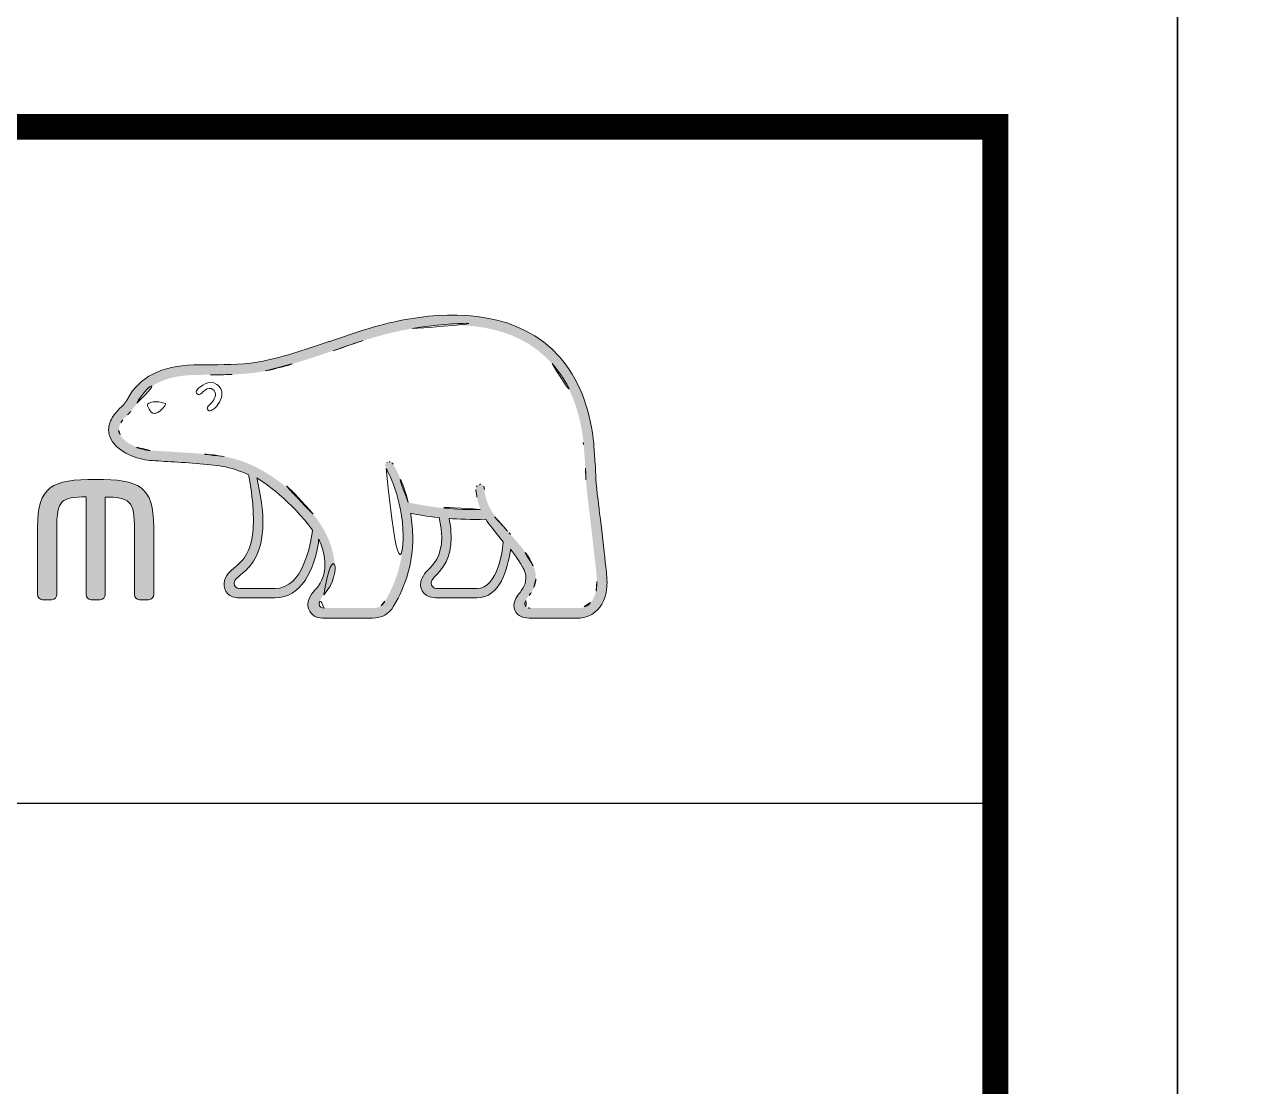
# Model space of a CAD drawing. Extents: x 16296675204 to 16296683393, y -37409618576 to -37409617244.
# Drawn here: x 16296675864.3 to 16296675935.9, y -37409617910.7 to -37409617849.3 of the extents above; entities that cross this region are included whole.
import ezdxf

# ---------------------------------------------------------------- set-up
doc = ezdxf.new("R2010")
doc.units = 0
doc.header["$LTSCALE"] = 10
doc.header["$MEASUREMENT"] = 0
doc.layers.get('0').update_dxf_attribs({"linetype": 'CONTINUOUS'})
doc.layers.add('레이어 1', color=7, linetype='CONTINUOUS', lineweight=0)

msp = doc.modelspace()

# ---------------------------------------------------------------- hatches: boundary and pattern name
at = {"layer": '레이어 1'}
h = msp.add_hatch(color=5, dxfattribs=at)
h.dxf.hatch_style = 1
edge = h.paths.add_edge_path(flags=16)
edge.add_spline(control_points=[(16296675897.11409, -37409617882.735893), (16296675896.830561, -37409617883.049751), (16296675896.474251, -37409617883.052567), (16296675896.45883, -37409617883.052567), (16296675896.45883, -37409617883.052567), (16296675893.60463, -37409617883.052567), (16296675893.60463, -37409617883.052567), (16296675893.49976, -37409617883.052567), (16296675893.41963, -37409617883.026268), (16296675893.367741, -37409617882.975037), (16296675893.324421, -37409617882.932617), (16296675893.303379, -37409617882.868088), (16296675893.303379, -37409617882.788132), (16296675893.303379, -37409617882.627167), (16296675893.420879, -37409617882.479187), (16296675893.54571, -37409617882.322083), (16296675893.66143, -37409617882.173401), (16296675893.77137, -37409617882.032417), (16296675893.83292, -37409617881.859177), (16296675893.989149, -37409617881.438721), (16296675893.973181, -37409617880.990189), (16296675893.786631, -37409617880.594971), (16296675893.44961, -37409617879.879921), (16296675892.94956, -37409617879.31813), (16296675892.464911, -37409617878.775269), (16296675892.464911, -37409617878.775269), (16296675892.300791, -37409617878.595016), (16296675892.300791, -37409617878.593269), (16296675891.67078, -37409617877.89122), (16296675891.01973, -37409617877.164932), (16296675890.968361, -37409617876.180229), (16296675890.956619, -37409617875.985237), (16296675890.866489, -37409617875.867416), (16296675890.741119, -37409617875.872681), (16296675890.741119, -37409617875.872681), (16296675890.556471, -37409617875.961388), (16296675890.55246, -37409617875.961388), (16296675890.50248, -37409617876.016457), (16296675890.4746, -37409617876.098503), (16296675890.4746, -37409617876.192863), (16296675890.4746, -37409617876.192863), (16296675890.476179, -37409617876.226151), (16296675890.476179, -37409617876.226517), (16296675890.501431, -37409617876.582458), (16296675890.5863, -37409617876.931732), (16296675890.73551, -37409617877.294327), (16296675890.73551, -37409617877.294327), (16296675890.75008, -37409617877.330818), (16296675890.75008, -37409617877.330818), (16296675890.75008, -37409617877.330818), (16296675890.711479, -37409617877.332207), (16296675890.711479, -37409617877.332207), (16296675888.87916, -37409617877.404808), (16296675887.0828, -37409617877.059036), (16296675886.554501, -37409617876.931732), (16296675886.228701, -37409617875.62088), (16296675885.700239, -37409617874.751892), (16296675885.677441, -37409617874.715073), (16296675885.63641, -37409617874.647041), (16296675885.570829, -37409617874.594772), (16296675885.5077, -37409617874.576538), (16296675885.5077, -37409617874.576538), (16296675885.35339, -37409617874.599693), (16296675885.334471, -37409617874.602142), (16296675885.321501, -37409617874.621429), (16296675885.294491, -37409617874.657898), (16296675885.234871, -37409617874.737869), (16296675885.234871, -37409617874.737869), (16296675885.22752, -37409617874.802032), (16296675885.22752, -37409617874.802032), (16296675885.22752, -37409617874.802032), (16296675885.276251, -37409617874.974564), (16296675885.276251, -37409617874.974564), (16296675885.316231, -37409617875.043663), (16296675886.257111, -37409617876.691872), (16296675886.257111, -37409617878.874878), (16296675886.257111, -37409617880.221497), (16296675885.903271, -37409617881.491997), (16296675885.20542, -37409617882.650681), (16296675885.03867, -37409617882.928757), (16296675884.81896, -37409617883.052567), (16296675884.49214, -37409617883.052567), (16296675884.49214, -37409617883.052567), (16296675881.678591, -37409617883.052567), (16296675881.678591, -37409617883.052567), (16296675881.58532, -37409617883.052567), (16296675881.39069, -37409617882.986977), (16296675881.39069, -37409617882.783569), (16296675881.39069, -37409617882.671356), (16296675881.494659, -37409617882.487244), (16296675881.667919, -37409617882.293327), (16296675882.840401, -37409617880.98774), (16296675882.16396, -37409617878.948502), (16296675881.03949, -37409617877.605042), (16296675879.9534, -37409617876.309273), (16296675878.18088, -37409617874.678589), (16296675875.904949, -37409617874.273537), (16296675875.098379, -37409617874.132591), (16296675873.772989, -37409617874.054047), (16296675872.702511, -37409617873.99054), (16296675872.702511, -37409617873.99054), (16296675871.62048, -37409617873.926376), (16296675871.62048, -37409617873.926376), (16296675871.06518, -37409617873.883942), (16296675870.14744, -37409617873.542389), (16296675869.86812, -37409617873.013527), (16296675869.75012, -37409617872.794357), (16296675869.763439, -37409617872.572037), (16296675869.911421, -37409617872.316399), (16296675870.004539, -37409617872.162109), (16296675870.13236, -37409617872.029541), (16296675870.29315, -37409617871.868217), (16296675870.47094, -37409617871.688316), (16296675870.65383, -37409617871.502113), (16296675870.796221, -37409617871.25663), (16296675870.796221, -37409617871.25663), (16296675870.837061, -37409617871.17984), (16296675870.837061, -37409617871.17984), (16296675871.38044, -37409617870.140411), (16296675872.499809, -37409617869.591583), (16296675874.16539, -37409617869.547409), (16296675874.16539, -37409617869.547409), (16296675875.10471, -37409617869.536888), (16296675875.10471, -37409617869.536888), (16296675876.136049, -37409617869.531631), (16296675877.306299, -37409617869.525673), (16296675878.267851, -37409617869.318764), (16296675879.61833, -37409617869.028397), (16296675880.97319, -37409617868.565491), (16296675882.16885, -37409617868.157997), (16296675882.16885, -37409617868.157997), (16296675882.207081, -37409617868.145393), (16296675882.207081, -37409617868.145393), (16296675883.685909, -37409617867.639687), (16296675885.21524, -37409617867.116814), (16296675886.77857, -37409617866.862228), (16296675889.280531, -37409617866.448067), (16296675892.716339, -37409617866.461746), (16296675894.877951, -37409617868.888474), (16296675895.87706, -37409617870.012039), (16296675896.4925, -37409617871.557167), (16296675896.704309, -37409617873.482071), (16296675896.704309, -37409617873.482071), (16296675896.69626, -37409617873.475754), (16296675896.688869, -37409617873.469101), (16296675896.706051, -37409617873.507294), (16296675896.7222, -37409617873.723343), (16296675896.81127, -37409617874.947922), (16296675896.83687, -37409617875.536713), (16296675896.86388, -37409617876.145493), (16296675897.01782, -37409617877.275047), (16296675897.01782, -37409617877.275047), (16296675897.454069, -37409617881.052597), (16296675897.454069, -37409617881.052597), (16296675897.454069, -37409617881.052597), (16296675897.480021, -37409617881.511658), (16296675897.480021, -37409617881.511658), (16296675897.480021, -37409617882.053818), (16296675897.357281, -37409617882.465874), (16296675897.11409, -37409617882.735893)], knot_values=[0, 0, 0, 0, 1, 1, 1, 2, 2, 2, 3, 3, 3, 4, 4, 4, 5, 5, 5, 6, 6, 6, 7, 7, 7, 8, 8, 8, 9, 9, 9, 10, 10, 10, 11, 11, 11, 12, 12, 12, 13, 13, 13, 14, 14, 14, 15, 15, 15, 16, 16, 16, 17, 17, 17, 18, 18, 18, 19, 19, 19, 20, 20, 20, 21, 21, 21, 22, 22, 22, 23, 23, 23, 24, 24, 24, 25, 25, 25, 26, 26, 26, 27, 27, 27, 28, 28, 28, 29, 29, 29, 30, 30, 30, 31, 31, 31, 32, 32, 32, 33, 33, 33, 34, 34, 34, 35, 35, 35, 36, 36, 36, 37, 37, 37, 38, 38, 38, 39, 39, 39, 40, 40, 40, 41, 41, 41, 42, 42, 42, 43, 43, 43, 44, 44, 44, 45, 45, 45, 46, 46, 46, 47, 47, 47, 48, 48, 48, 49, 49, 49, 50, 50, 50, 51, 51, 51, 52, 52, 52, 53, 53, 53, 53], degree=3, periodic=0)
edge = h.paths.add_edge_path(flags=16)
edge.add_spline(control_points=[(16296675890.51598, -37409617881.919487), (16296675890.51598, -37409617881.919487), (16296675888.18762, -37409617881.919487), (16296675888.18762, -37409617881.919487), (16296675888.01544, -37409617881.919487), (16296675887.879379, -37409617881.782028), (16296675887.879379, -37409617881.606667), (16296675887.879379, -37409617881.484299), (16296675887.98563, -37409617881.328598), (16296675888.086109, -37409617881.221626), (16296675888.55971, -37409617880.768204), (16296675889.04417, -37409617880.143997), (16296675889.04417, -37409617878.95903), (16296675889.04417, -37409617878.95903), (16296675889.014179, -37409617878.420731), (16296675889.014179, -37409617878.41864), (16296675889.014179, -37409617878.41864), (16296675888.92861, -37409617877.89505), (16296675888.92861, -37409617877.89505), (16296675888.92861, -37409617877.89505), (16296675888.922649, -37409617877.862083), (16296675888.922649, -37409617877.862083), (16296675888.922649, -37409617877.862083), (16296675888.95701, -37409617877.864548), (16296675888.95701, -37409617877.864548), (16296675889.391171, -37409617877.895752), (16296675890.23597, -37409617877.942757), (16296675891.04253, -37409617877.904533), (16296675891.24733, -37409617878.230309), (16296675891.57733, -37409617878.649368), (16296675892.05917, -37409617879.207657), (16296675892.03706, -37409617879.485413), (16296675891.80702, -37409617881.919487), (16296675890.51598, -37409617881.919487)], knot_values=[0, 0, 0, 0, 1, 1, 1, 2, 2, 2, 3, 3, 3, 4, 4, 4, 5, 5, 5, 6, 6, 6, 7, 7, 7, 8, 8, 8, 9, 9, 9, 10, 10, 10, 11, 11, 11, 11], degree=3, periodic=0)
edge = h.paths.add_edge_path(flags=16)
edge.add_spline(control_points=[(16296675878.8328, -37409617881.919487), (16296675878.8328, -37409617881.919487), (16296675876.78903, -37409617881.919487), (16296675876.78903, -37409617881.919487), (16296675876.63578, -37409617881.919487), (16296675876.470949, -37409617881.793243), (16296675876.470949, -37409617881.606667), (16296675876.470949, -37409617881.493431), (16296675876.565981, -37409617881.353142), (16296675876.739229, -37409617881.213913), (16296675877.256479, -37409617880.801857), (16296675878.04026, -37409617880.178337), (16296675878.12513, -37409617878.456833), (16296675878.12513, -37409617878.456833), (16296675878.13686, -37409617877.987267), (16296675878.13686, -37409617877.987267), (16296675878.13686, -37409617877.255058), (16296675877.96907, -37409617876.371002), (16296675877.809879, -37409617875.58091), (16296675877.809879, -37409617875.58091), (16296675877.783911, -37409617875.500259), (16296675877.783911, -37409617875.500259), (16296675877.783911, -37409617875.500259), (16296675877.850889, -37409617875.552513), (16296675877.850889, -37409617875.552513), (16296675878.155621, -37409617875.740112), (16296675879.82489, -37409617876.871407), (16296675881.00951, -37409617878.542793), (16296675880.911301, -37409617879.333908), (16296675880.46524, -37409617881.919487), (16296675878.8328, -37409617881.919487)], knot_values=[0, 0, 0, 0, 1, 1, 1, 2, 2, 2, 3, 3, 3, 4, 4, 4, 5, 5, 5, 6, 6, 6, 7, 7, 7, 8, 8, 8, 9, 9, 9, 10, 10, 10, 10], degree=3, periodic=0)
edge = h.paths.add_edge_path()
edge.add_spline(control_points=[(16296675898.030951, -37409617880.995453), (16296675898.03023, -37409617880.990189), (16296675897.5968, -37409617877.196503), (16296675897.5968, -37409617877.196503), (16296675897.43635, -37409617876.062737), (16296675897.4132, -37409617875.45816), (16296675897.392349, -37409617874.922333), (16296675897.392349, -37409617874.922333), (16296675897.285049, -37409617873.424553), (16296675897.285049, -37409617873.423492), (16296675897.056761, -37409617871.373413), (16296675896.39327, -37409617869.717484), (16296675895.312099, -37409617868.506577), (16296675892.976549, -37409617865.882401), (16296675889.330681, -37409617865.854691), (16296675886.68232, -37409617866.291313), (16296675885.05813, -37409617866.559937), (16296675883.505659, -37409617867.089828), (16296675882.004721, -37409617867.603218), (16296675882.004721, -37409617867.603218), (16296675881.956341, -37409617867.620392), (16296675881.956341, -37409617867.620392), (16296675880.78297, -37409617868.020523), (16296675879.451401, -37409617868.476067), (16296675878.14477, -37409617868.754494), (16296675877.247021, -37409617868.94632), (16296675876.12273, -37409617868.955093), (16296675875.129589, -37409617868.960358), (16296675875.129589, -37409617868.960358), (16296675874.146629, -37409617868.972267), (16296675874.146629, -37409617868.972267), (16296675872.257851, -37409617869.018921), (16296675870.971359, -37409617869.672958), (16296675870.32156, -37409617870.915421), (16296675870.32156, -37409617870.915421), (16296675870.292271, -37409617870.969063), (16296675870.292271, -37409617870.969063), (16296675870.18479, -37409617871.157387), (16296675870.0254, -37409617871.317307), (16296675869.882681, -37409617871.460388), (16296675869.725389, -37409617871.618896), (16296675869.54813, -37409617871.796677), (16296675869.41276, -37409617872.026733), (16296675869.276859, -37409617872.257141), (16296675869.208309, -37409617872.490677), (16296675869.208309, -37409617872.720016), (16296675869.208309, -37409617872.912903), (16296675869.256689, -37409617873.102272), (16296675869.353861, -37409617873.283218), (16296675869.755381, -37409617874.041412), (16296675870.900709, -37409617874.450638), (16296675871.584181, -37409617874.49939), (16296675871.584181, -37409617874.49939), (16296675872.59029, -37409617874.562523), (16296675872.614309, -37409617874.564621), (16296675873.620251, -37409617874.621429), (16296675874.9979, -37409617874.701027), (16296675875.8022, -37409617874.843063), (16296675876.27248, -37409617874.926178), (16296675876.80691, -37409617875.094849), (16296675877.299271, -37409617875.32666), (16296675877.334339, -37409617875.454308), (16296675877.58997, -37409617876.590881), (16296675877.58997, -37409617877.987984), (16296675877.58997, -37409617877.987984), (16296675877.579109, -37409617878.431259), (16296675877.579109, -37409617878.431259), (16296675877.50494, -37409617879.904457), (16296675876.862671, -37409617880.419273), (16296675876.39205, -37409617880.795914), (16296675876.344351, -37409617880.833443), (16296675875.92494, -37409617881.181664), (16296675875.894779, -37409617881.600723), (16296675875.87339, -37409617881.837784), (16296675875.94124, -37409617882.053818), (16296675876.085211, -37409617882.20916), (16296675876.241249, -37409617882.377487), (16296675876.4785, -37409617882.462692), (16296675876.78903, -37409617882.462692), (16296675876.78903, -37409617882.462692), (16296675878.8328, -37409617882.462692), (16296675878.8328, -37409617882.462692), (16296675880.362499, -37409617882.462692), (16296675881.119261, -37409617880.815552), (16296675881.34947, -37409617879.272537), (16296675881.34947, -37409617879.272537), (16296675881.354219, -37409617879.055473), (16296675881.354219, -37409617879.055473), (16296675881.354219, -37409617879.055473), (16296675881.417351, -37409617879.164169), (16296675881.417351, -37409617879.164169), (16296675881.613529, -37409617879.600769), (16296675881.73156, -37409617880.122597), (16296675881.73156, -37409617880.515694), (16296675881.73156, -37409617881.067337), (16296675881.56077, -37409617881.549179), (16296675881.23638, -37409617881.908257), (16296675881.154499, -37409617881.989288), (16296675880.74543, -37409617882.413254), (16296675880.74543, -37409617882.836533), (16296675880.74543, -37409617882.836533), (16296675880.749109, -37409617882.906326), (16296675880.749109, -37409617882.906326), (16296675880.80715, -37409617883.406403), (16296675881.21183, -37409617883.629784), (16296675881.58777, -37409617883.629784), (16296675881.58777, -37409617883.629784), (16296675884.49214, -37409617883.629784), (16296675884.49214, -37409617883.629784), (16296675885.016399, -37409617883.629784), (16296675885.434219, -37409617883.393753), (16296675885.702669, -37409617882.94841), (16296675886.441759, -37409617881.721359), (16296675886.81628, -37409617880.388763), (16296675886.81628, -37409617878.988831), (16296675886.81628, -37409617878.55188), (16296675886.77507, -37409617878.08548), (16296675886.69442, -37409617877.601532), (16296675886.69442, -37409617877.601532), (16296675886.687401, -37409617877.562958), (16296675886.687401, -37409617877.562958), (16296675886.687401, -37409617877.562958), (16296675886.725981, -37409617877.57103), (16296675886.725981, -37409617877.57103), (16296675887.07542, -37409617877.638702), (16296675887.637581, -37409617877.736191), (16296675888.33227, -37409617877.811234), (16296675888.33227, -37409617877.811234), (16296675888.352461, -37409617877.813698), (16296675888.352461, -37409617877.813698), (16296675888.352461, -37409617877.813698), (16296675888.44591, -37409617878.346046), (16296675888.44591, -37409617878.346046), (16296675888.44591, -37409617878.346046), (16296675888.46641, -37409617878.472267), (16296675888.46641, -37409617878.47438), (16296675888.46641, -37409617878.47438), (16296675888.49412, -37409617878.945358), (16296675888.49412, -37409617878.945358), (16296675888.49412, -37409617880.075607), (16296675887.980709, -37409617880.567261), (16296675887.704729, -37409617880.830971), (16296675887.700859, -37409617880.834488), (16296675887.31583, -37409617881.22583), (16296675887.27409, -37409617881.573013), (16296675887.27409, -37409617881.573013), (16296675887.260771, -37409617881.679626), (16296675887.260771, -37409617881.679626), (16296675887.260771, -37409617881.788696), (16296675887.288811, -37409617882.002609), (16296675887.47958, -37409617882.199699), (16296675887.64757, -37409617882.374687), (16296675887.9076, -37409617882.462692), (16296675888.25338, -37409617882.462692), (16296675888.25338, -37409617882.462692), (16296675890.51598, -37409617882.462692), (16296675890.51598, -37409617882.462692), (16296675891.890129, -37409617882.462692), (16296675892.303761, -37409617880.715607), (16296675892.47051, -37409617879.736488), (16296675892.47051, -37409617879.736488), (16296675892.478239, -37409617879.635498), (16296675892.478239, -37409617879.635498), (16296675892.478239, -37409617879.635498), (16296675892.532591, -37409617879.709488), (16296675892.532591, -37409617879.709488), (16296675892.84944, -37409617880.114182), (16296675893.12735, -37409617880.564102), (16296675893.26112, -37409617880.843964), (16296675893.33143, -37409617880.989479), (16296675893.36931, -37409617881.151154), (16296675893.36931, -37409617881.313171), (16296675893.36931, -37409617881.313171), (16296675893.318119, -37409617881.640701), (16296675893.318119, -37409617881.640701), (16296675893.26516, -37409617881.818497), (16296675893.143829, -37409617881.982269), (16296675893.02512, -37409617882.140778), (16296675892.85099, -37409617882.366966), (16296675892.67144, -37409617882.60157), (16296675892.67144, -37409617882.88633), (16296675892.67144, -37409617882.88633), (16296675892.68829, -37409617883.043083), (16296675892.68829, -37409617883.043083), (16296675892.77104, -37409617883.42112), (16296675893.07737, -37409617883.629784), (16296675893.55027, -37409617883.629784), (16296675893.55027, -37409617883.629784), (16296675896.45743, -37409617883.629784), (16296675896.45743, -37409617883.629784), (16296675896.52124, -37409617883.629784), (16296675897.089359, -37409617883.615753), (16296675897.53437, -37409617883.134262), (16296675897.88961, -37409617882.749573), (16296675898.062149, -37409617882.220718), (16296675898.062149, -37409617881.518661), (16296675898.062149, -37409617881.518661), (16296675898.03129, -37409617880.997902), (16296675898.030951, -37409617880.995453)], knot_values=[0, 0, 0, 0, 1, 1, 1, 2, 2, 2, 3, 3, 3, 4, 4, 4, 5, 5, 5, 6, 6, 6, 7, 7, 7, 8, 8, 8, 9, 9, 9, 10, 10, 10, 11, 11, 11, 12, 12, 12, 13, 13, 13, 14, 14, 14, 15, 15, 15, 16, 16, 16, 17, 17, 17, 18, 18, 18, 19, 19, 19, 20, 20, 20, 21, 21, 21, 22, 22, 22, 23, 23, 23, 24, 24, 24, 25, 25, 25, 26, 26, 26, 27, 27, 27, 28, 28, 28, 29, 29, 29, 30, 30, 30, 31, 31, 31, 32, 32, 32, 33, 33, 33, 34, 34, 34, 35, 35, 35, 36, 36, 36, 37, 37, 37, 38, 38, 38, 39, 39, 39, 40, 40, 40, 41, 41, 41, 42, 42, 42, 43, 43, 43, 44, 44, 44, 45, 45, 45, 46, 46, 46, 47, 47, 47, 48, 48, 48, 49, 49, 49, 50, 50, 50, 51, 51, 51, 52, 52, 52, 53, 53, 53, 54, 54, 54, 55, 55, 55, 56, 56, 56, 57, 57, 57, 58, 58, 58, 59, 59, 59, 60, 60, 60, 61, 61, 61, 62, 62, 62, 63, 63, 63, 64, 64, 64, 65, 65, 65, 66, 66, 66, 66], degree=3, periodic=0)
edge = h.paths.add_edge_path(flags=0)
edge.add_spline(control_points=[(16296675871.534731, -37409617871.184387), (16296675871.534731, -37409617871.184387), (16296675871.957661, -37409617870.993271), (16296675872.48159, -37409617871.195259), (16296675872.48159, -37409617871.195259), (16296675872.546459, -37409617871.222961), (16296675872.46195, -37409617871.342552), (16296675872.206829, -37409617871.685516), (16296675871.955379, -37409617871.759521), (16296675871.955379, -37409617871.759521), (16296675871.955379, -37409617871.759521), (16296675871.773211, -37409617871.823677), (16296675871.670811, -37409617871.699539), (16296675871.463909, -37409617871.456879), (16296675871.4576, -37409617871.315552), (16296675871.4576, -37409617871.315552), (16296675871.4576, -37409617871.315552), (16296675871.436199, -37409617871.210693), (16296675871.534731, -37409617871.184387)], knot_values=[0, 0, 0, 0, 1, 1, 1, 2, 2, 2, 3, 3, 3, 4, 4, 4, 5, 5, 5, 6, 6, 6, 6], degree=3, periodic=0)
edge = h.paths.add_edge_path(flags=0)
edge.add_spline(control_points=[(16296675874.325649, -37409617870.406578), (16296675874.262341, -37409617870.475662), (16296675874.257441, -37409617870.590691), (16296675874.325649, -37409617870.651352), (16296675874.39089, -37409617870.710274), (16296675874.503969, -37409617870.694839), (16296675874.567089, -37409617870.625412), (16296675874.60076, -37409617870.590691), (16296675874.947941, -37409617870.178627), (16296675875.247431, -37409617870.389389), (16296675875.356831, -37409617870.467957), (16296675875.402069, -37409617870.579468), (16296675875.38595, -37409617870.723587), (16296675875.36034, -37409617870.954681), (16296675875.159929, -37409617871.21701), (16296675875.019831, -37409617871.306778), (16296675874.94146, -37409617871.354477), (16296675874.88973, -37409617871.456879), (16296675874.926901, -37409617871.539642), (16296675874.96372, -37409617871.62204), (16296675875.068581, -37409617871.646606), (16296675875.152731, -37409617871.607323), (16296675875.403469, -37409617871.487381), (16296675875.719629, -37409617871.086906), (16296675875.76293, -37409617870.713432), (16296675875.791679, -37409617870.453217), (16296675875.6749, -37409617870.240707), (16296675875.466949, -37409617870.09729), (16296675875.019831, -37409617869.779907), (16296675874.513081, -37409617870.204567), (16296675874.325649, -37409617870.406578)], knot_values=[0, 0, 0, 0, 1, 1, 1, 2, 2, 2, 3, 3, 3, 4, 4, 4, 5, 5, 5, 6, 6, 6, 7, 7, 7, 8, 8, 8, 9, 9, 9, 10, 10, 10, 10], degree=3, periodic=0)
edge = h.paths.add_edge_path(flags=0)
edge.add_spline(control_points=[(16296675874.26849, -37409617870.716232), (16296675874.26849, -37409617870.716232), (16296675874.26849, -37409617870.716232), (16296675874.26849, -37409617870.716232), (16296675874.26849, -37409617870.716232), (16296675874.26849, -37409617870.716232), (16296675874.26849, -37409617870.716232)], knot_values=[0, 0, 0, 0, 1, 1, 1, 2, 2, 2, 2], degree=3, periodic=0)
h = msp.add_hatch(color=5, dxfattribs=at)
h.dxf.hatch_style = 2
edge = h.paths.add_edge_path()
edge.add_spline(control_points=[(16296675865.08955, -37409617878.359009), (16296675865.08955, -37409617878.359009), (16296675865.08955, -37409617882.258621), (16296675865.08955, -37409617882.258621), (16296675865.08955, -37409617882.427277), (16296675865.222099, -37409617882.564392), (16296675865.384821, -37409617882.564392), (16296675865.384821, -37409617882.564392), (16296675865.90663, -37409617882.564392), (16296675865.90663, -37409617882.564392), (16296675866.09074, -37409617882.564392), (16296675866.20085, -37409617882.409401), (16296675866.20085, -37409617882.258621), (16296675866.20085, -37409617882.258621), (16296675866.20085, -37409617878.455437), (16296675866.20085, -37409617878.455437), (16296675866.20085, -37409617876.778481), (16296675866.48526, -37409617876.615417), (16296675867.903419, -37409617876.611557), (16296675867.903419, -37409617876.714668), (16296675867.903419, -37409617882.258621), (16296675867.903419, -37409617882.258621), (16296675867.903419, -37409617882.433601), (16296675868.02932, -37409617882.564392), (16296675868.196239, -37409617882.564392), (16296675868.196239, -37409617882.564392), (16296675868.70895, -37409617882.564392), (16296675868.70895, -37409617882.564392), (16296675868.89234, -37409617882.564392), (16296675869.002119, -37409617882.409401), (16296675869.002119, -37409617882.258621), (16296675869.002119, -37409617882.258621), (16296675869.002119, -37409617876.731842), (16296675869.002119, -37409617876.622437), (16296675869.6656, -37409617876.624878), (16296675870.13166, -37409617876.679588), (16296675870.38398, -37409617876.931732), (16296675870.64979, -37409617877.197189), (16296675870.7017, -37409617877.69236), (16296675870.7017, -37409617878.455437), (16296675870.7017, -37409617878.455437), (16296675870.7017, -37409617882.258621), (16296675870.7017, -37409617882.258621), (16296675870.7017, -37409617882.424141), (16296675870.83724, -37409617882.564392), (16296675870.997511, -37409617882.564392), (16296675870.997511, -37409617882.564392), (16296675871.52177, -37409617882.564392), (16296675871.52177, -37409617882.564392), (16296675871.7036, -37409617882.564392), (16296675871.815981, -37409617882.405891), (16296675871.815981, -37409617882.258621), (16296675871.815981, -37409617882.258621), (16296675871.815981, -37409617878.359009), (16296675871.815981, -37409617878.359009), (16296675871.815981, -37409617875.995422), (16296675870.977859, -37409617875.594917), (16296675868.4589, -37409617875.594917), (16296675865.93083, -37409617875.594917), (16296675865.08955, -37409617875.995422), (16296675865.08955, -37409617878.359009)], knot_values=[0, 0, 0, 0, 1, 1, 1, 2, 2, 2, 3, 3, 3, 4, 4, 4, 5, 5, 5, 6, 6, 6, 7, 7, 7, 8, 8, 8, 9, 9, 9, 10, 10, 10, 11, 11, 11, 12, 12, 12, 13, 13, 13, 14, 14, 14, 15, 15, 15, 16, 16, 16, 17, 17, 17, 18, 18, 18, 19, 19, 19, 20, 20, 20, 20], degree=3, periodic=0)

# ---------------------------------------------------------------- linework, layer by layer
at = {"color": 5}
msp.add_line((16296675878.742241, -37409617882.462692), (16296675878.742241, -37409617882.462692), dxfattribs=at)
at = {"color": 5, "ltscale": 40}
msp.add_line((16296675920.552481, -37409617894.36499), (16296675816.50938, -37409617894.36499), dxfattribs=at)
at = {"ltscale": 0.5}
for points in [[(16296675280.084169, -37409618321.102562), (16296675931.084169, -37409618321.102562), (16296675931.084169, -37409617844.102562), (16296675280.084169, -37409617844.102562)], [(16296675931.084169, -37409618321.102562), (16296676582.084169, -37409618321.102562), (16296676582.084169, -37409617844.102562), (16296675931.084169, -37409617844.102562)]]:
    msp.add_lwpolyline(points, close=True, dxfattribs=at)
at = {"color": 5, "linetype": 'ByBlock', "lineweight": 200, "const_width": 1.5}
msp.add_lwpolyline([(16296675290.552361, -37409618300.677841), (16296675920.552361, -37409618300.677841), (16296675920.552361, -37409617855.177841), (16296675290.552361, -37409617855.177841)], close=True, dxfattribs=at)
at = {"layer": '레이어 1', "color": 5}
for points, knots in [([(16296675898.030951, -37409617880.995453), (16296675898.03023, -37409617880.990189), (16296675897.5968, -37409617877.196503), (16296675897.5968, -37409617877.196503), (16296675897.43635, -37409617876.062737), (16296675897.4132, -37409617875.45816), (16296675897.392349, -37409617874.922333), (16296675897.392349, -37409617874.922333), (16296675897.285049, -37409617873.424553), (16296675897.285049, -37409617873.423492), (16296675897.056761, -37409617871.373413), (16296675896.39327, -37409617869.717484), (16296675895.312099, -37409617868.506577), (16296675892.976549, -37409617865.882401), (16296675889.330681, -37409617865.854691), (16296675886.68232, -37409617866.291313), (16296675885.05813, -37409617866.559937), (16296675883.505659, -37409617867.089828), (16296675882.004721, -37409617867.603218), (16296675882.004721, -37409617867.603218), (16296675881.956341, -37409617867.620392), (16296675881.956341, -37409617867.620392), (16296675880.78297, -37409617868.020523), (16296675879.451401, -37409617868.476067), (16296675878.14477, -37409617868.754494), (16296675877.247021, -37409617868.94632), (16296675876.12273, -37409617868.955093), (16296675875.129589, -37409617868.960358), (16296675875.129589, -37409617868.960358), (16296675874.146629, -37409617868.972267), (16296675874.146629, -37409617868.972267), (16296675872.257851, -37409617869.018921), (16296675870.971359, -37409617869.672958), (16296675870.32156, -37409617870.915421), (16296675870.32156, -37409617870.915421), (16296675870.292271, -37409617870.969063), (16296675870.292271, -37409617870.969063), (16296675870.18479, -37409617871.157387), (16296675870.0254, -37409617871.317307), (16296675869.882681, -37409617871.460388), (16296675869.725389, -37409617871.618896), (16296675869.54813, -37409617871.796677), (16296675869.41276, -37409617872.026733), (16296675869.276859, -37409617872.257141), (16296675869.208309, -37409617872.490677), (16296675869.208309, -37409617872.720016), (16296675869.208309, -37409617872.912903), (16296675869.256689, -37409617873.102272), (16296675869.353861, -37409617873.283218), (16296675869.755381, -37409617874.041412), (16296675870.900709, -37409617874.450638), (16296675871.584181, -37409617874.49939), (16296675871.584181, -37409617874.49939), (16296675872.59029, -37409617874.562523), (16296675872.614309, -37409617874.564621), (16296675873.620251, -37409617874.621429), (16296675874.9979, -37409617874.701027), (16296675875.8022, -37409617874.843063), (16296675876.27248, -37409617874.926178), (16296675876.80691, -37409617875.094849), (16296675877.299271, -37409617875.32666), (16296675877.334339, -37409617875.454308), (16296675877.58997, -37409617876.590881), (16296675877.58997, -37409617877.987984), (16296675877.58997, -37409617877.987984), (16296675877.579109, -37409617878.431259), (16296675877.579109, -37409617878.431259), (16296675877.50494, -37409617879.904457), (16296675876.862671, -37409617880.419273), (16296675876.39205, -37409617880.795914), (16296675876.344351, -37409617880.833443), (16296675875.92494, -37409617881.181664), (16296675875.894779, -37409617881.600723), (16296675875.87339, -37409617881.837784), (16296675875.94124, -37409617882.053818), (16296675876.085211, -37409617882.20916), (16296675876.241249, -37409617882.377487), (16296675876.4785, -37409617882.462692), (16296675876.78903, -37409617882.462692), (16296675876.78903, -37409617882.462692), (16296675878.8328, -37409617882.462692), (16296675878.8328, -37409617882.462692), (16296675880.362499, -37409617882.462692), (16296675881.119261, -37409617880.815552), (16296675881.34947, -37409617879.272537), (16296675881.34947, -37409617879.272537), (16296675881.354219, -37409617879.055473), (16296675881.354219, -37409617879.055473), (16296675881.354219, -37409617879.055473), (16296675881.417351, -37409617879.164169), (16296675881.417351, -37409617879.164169), (16296675881.613529, -37409617879.600769), (16296675881.73156, -37409617880.122597), (16296675881.73156, -37409617880.515694), (16296675881.73156, -37409617881.067337), (16296675881.56077, -37409617881.549179), (16296675881.23638, -37409617881.908257), (16296675881.154499, -37409617881.989288), (16296675880.74543, -37409617882.413254), (16296675880.74543, -37409617882.836533), (16296675880.74543, -37409617882.836533), (16296675880.749109, -37409617882.906326), (16296675880.749109, -37409617882.906326), (16296675880.80715, -37409617883.406403), (16296675881.21183, -37409617883.629784), (16296675881.58777, -37409617883.629784), (16296675881.58777, -37409617883.629784), (16296675884.49214, -37409617883.629784), (16296675884.49214, -37409617883.629784), (16296675885.016399, -37409617883.629784), (16296675885.434219, -37409617883.393753), (16296675885.702669, -37409617882.94841), (16296675886.441759, -37409617881.721359), (16296675886.81628, -37409617880.388763), (16296675886.81628, -37409617878.988831), (16296675886.81628, -37409617878.55188), (16296675886.77507, -37409617878.08548), (16296675886.69442, -37409617877.601532), (16296675886.69442, -37409617877.601532), (16296675886.687401, -37409617877.562958), (16296675886.687401, -37409617877.562958), (16296675886.687401, -37409617877.562958), (16296675886.725981, -37409617877.57103), (16296675886.725981, -37409617877.57103), (16296675887.07542, -37409617877.638702), (16296675887.637581, -37409617877.736191), (16296675888.33227, -37409617877.811234), (16296675888.33227, -37409617877.811234), (16296675888.352461, -37409617877.813698), (16296675888.352461, -37409617877.813698), (16296675888.352461, -37409617877.813698), (16296675888.44591, -37409617878.346046), (16296675888.44591, -37409617878.346046), (16296675888.44591, -37409617878.346046), (16296675888.46641, -37409617878.472267), (16296675888.46641, -37409617878.47438), (16296675888.46641, -37409617878.47438), (16296675888.49412, -37409617878.945358), (16296675888.49412, -37409617878.945358), (16296675888.49412, -37409617880.075607), (16296675887.980709, -37409617880.567261), (16296675887.704729, -37409617880.830971), (16296675887.700859, -37409617880.834488), (16296675887.31583, -37409617881.22583), (16296675887.27409, -37409617881.573013), (16296675887.27409, -37409617881.573013), (16296675887.260771, -37409617881.679626), (16296675887.260771, -37409617881.679626), (16296675887.260771, -37409617881.788696), (16296675887.288811, -37409617882.002609), (16296675887.47958, -37409617882.199699), (16296675887.64757, -37409617882.374687), (16296675887.9076, -37409617882.462692), (16296675888.25338, -37409617882.462692), (16296675888.25338, -37409617882.462692), (16296675890.51598, -37409617882.462692), (16296675890.51598, -37409617882.462692), (16296675891.890129, -37409617882.462692), (16296675892.303761, -37409617880.715607), (16296675892.47051, -37409617879.736488), (16296675892.47051, -37409617879.736488), (16296675892.478239, -37409617879.635498), (16296675892.478239, -37409617879.635498), (16296675892.478239, -37409617879.635498), (16296675892.532591, -37409617879.709488), (16296675892.532591, -37409617879.709488), (16296675892.84944, -37409617880.114182), (16296675893.12735, -37409617880.564102), (16296675893.26112, -37409617880.843964), (16296675893.33143, -37409617880.989479), (16296675893.36931, -37409617881.151154), (16296675893.36931, -37409617881.313171), (16296675893.36931, -37409617881.313171), (16296675893.318119, -37409617881.640701), (16296675893.318119, -37409617881.640701), (16296675893.26516, -37409617881.818497), (16296675893.143829, -37409617881.982269), (16296675893.02512, -37409617882.140778), (16296675892.85099, -37409617882.366966), (16296675892.67144, -37409617882.60157), (16296675892.67144, -37409617882.88633), (16296675892.67144, -37409617882.88633), (16296675892.68829, -37409617883.043083), (16296675892.68829, -37409617883.043083), (16296675892.77104, -37409617883.42112), (16296675893.07737, -37409617883.629784), (16296675893.55027, -37409617883.629784), (16296675893.55027, -37409617883.629784), (16296675896.45743, -37409617883.629784), (16296675896.45743, -37409617883.629784), (16296675896.52124, -37409617883.629784), (16296675897.089359, -37409617883.615753), (16296675897.53437, -37409617883.134262), (16296675897.88961, -37409617882.749573), (16296675898.062149, -37409617882.220718), (16296675898.062149, -37409617881.518661), (16296675898.062149, -37409617881.518661), (16296675898.03129, -37409617880.997902), (16296675898.030951, -37409617880.995453)], [0, 0, 0, 0, 1, 1, 1, 2, 2, 2, 3, 3, 3, 4, 4, 4, 5, 5, 5, 6, 6, 6, 7, 7, 7, 8, 8, 8, 9, 9, 9, 10, 10, 10, 11, 11, 11, 12, 12, 12, 13, 13, 13, 14, 14, 14, 15, 15, 15, 16, 16, 16, 17, 17, 17, 18, 18, 18, 19, 19, 19, 20, 20, 20, 21, 21, 21, 22, 22, 22, 23, 23, 23, 24, 24, 24, 25, 25, 25, 26, 26, 26, 27, 27, 27, 28, 28, 28, 29, 29, 29, 30, 30, 30, 31, 31, 31, 32, 32, 32, 33, 33, 33, 34, 34, 34, 35, 35, 35, 36, 36, 36, 37, 37, 37, 38, 38, 38, 39, 39, 39, 40, 40, 40, 41, 41, 41, 42, 42, 42, 43, 43, 43, 44, 44, 44, 45, 45, 45, 46, 46, 46, 47, 47, 47, 48, 48, 48, 49, 49, 49, 50, 50, 50, 51, 51, 51, 52, 52, 52, 53, 53, 53, 54, 54, 54, 55, 55, 55, 56, 56, 56, 57, 57, 57, 58, 58, 58, 59, 59, 59, 60, 60, 60, 61, 61, 61, 62, 62, 62, 63, 63, 63, 64, 64, 64, 65, 65, 65, 66, 66, 66, 66]), ([(16296675874.325649, -37409617870.406578), (16296675874.262341, -37409617870.475662), (16296675874.257441, -37409617870.590691), (16296675874.325649, -37409617870.651352), (16296675874.39089, -37409617870.710274), (16296675874.503969, -37409617870.694839), (16296675874.567089, -37409617870.625412), (16296675874.60076, -37409617870.590691), (16296675874.947941, -37409617870.178627), (16296675875.247431, -37409617870.389389), (16296675875.356831, -37409617870.467957), (16296675875.402069, -37409617870.579468), (16296675875.38595, -37409617870.723587), (16296675875.36034, -37409617870.954681), (16296675875.159929, -37409617871.21701), (16296675875.019831, -37409617871.306778), (16296675874.94146, -37409617871.354477), (16296675874.88973, -37409617871.456879), (16296675874.926901, -37409617871.539642), (16296675874.96372, -37409617871.62204), (16296675875.068581, -37409617871.646606), (16296675875.152731, -37409617871.607323), (16296675875.403469, -37409617871.487381), (16296675875.719629, -37409617871.086906), (16296675875.76293, -37409617870.713432), (16296675875.791679, -37409617870.453217), (16296675875.6749, -37409617870.240707), (16296675875.466949, -37409617870.09729), (16296675875.019831, -37409617869.779907), (16296675874.513081, -37409617870.204567), (16296675874.325649, -37409617870.406578)], [0, 0, 0, 0, 1, 1, 1, 2, 2, 2, 3, 3, 3, 4, 4, 4, 5, 5, 5, 6, 6, 6, 7, 7, 7, 8, 8, 8, 9, 9, 9, 10, 10, 10, 10]), ([(16296675874.26849, -37409617870.716232), (16296675874.26849, -37409617870.716232), (16296675874.26849, -37409617870.716232), (16296675874.26849, -37409617870.716232), (16296675874.26849, -37409617870.716232), (16296675874.26849, -37409617870.716232), (16296675874.26849, -37409617870.716232)], [0, 0, 0, 0, 1, 1, 1, 2, 2, 2, 2]), ([(16296675871.534731, -37409617871.184387), (16296675871.534731, -37409617871.184387), (16296675871.957661, -37409617870.993271), (16296675872.48159, -37409617871.195259), (16296675872.48159, -37409617871.195259), (16296675872.546459, -37409617871.222961), (16296675872.46195, -37409617871.342552), (16296675872.206829, -37409617871.685516), (16296675871.955379, -37409617871.759521), (16296675871.955379, -37409617871.759521), (16296675871.955379, -37409617871.759521), (16296675871.773211, -37409617871.823677), (16296675871.670811, -37409617871.699539), (16296675871.463909, -37409617871.456879), (16296675871.4576, -37409617871.315552), (16296675871.4576, -37409617871.315552), (16296675871.4576, -37409617871.315552), (16296675871.436199, -37409617871.210693), (16296675871.534731, -37409617871.184387)], [0, 0, 0, 0, 1, 1, 1, 2, 2, 2, 3, 3, 3, 4, 4, 4, 5, 5, 5, 6, 6, 6, 6]), ([(16296675885.276251, -37409617874.974564), (16296675885.316231, -37409617875.043663), (16296675886.257111, -37409617876.691872), (16296675886.257111, -37409617878.874878), (16296675886.257111, -37409617880.221497), (16296675885.903271, -37409617881.491997), (16296675885.20542, -37409617882.650681)], [24, 24, 24, 24, 25, 25, 25, 26, 26, 26, 26]), ([(16296675865.08955, -37409617878.359009), (16296675865.08955, -37409617878.359009), (16296675865.08955, -37409617882.258621), (16296675865.08955, -37409617882.258621), (16296675865.08955, -37409617882.427277), (16296675865.222099, -37409617882.564392), (16296675865.384821, -37409617882.564392), (16296675865.384821, -37409617882.564392), (16296675865.90663, -37409617882.564392), (16296675865.90663, -37409617882.564392), (16296675866.09074, -37409617882.564392), (16296675866.20085, -37409617882.409401), (16296675866.20085, -37409617882.258621), (16296675866.20085, -37409617882.258621), (16296675866.20085, -37409617878.455437), (16296675866.20085, -37409617878.455437), (16296675866.20085, -37409617876.778481), (16296675866.48526, -37409617876.615417), (16296675867.903419, -37409617876.611557), (16296675867.903419, -37409617876.714668), (16296675867.903419, -37409617882.258621), (16296675867.903419, -37409617882.258621), (16296675867.903419, -37409617882.433601), (16296675868.02932, -37409617882.564392), (16296675868.196239, -37409617882.564392), (16296675868.196239, -37409617882.564392), (16296675868.70895, -37409617882.564392), (16296675868.70895, -37409617882.564392), (16296675868.89234, -37409617882.564392), (16296675869.002119, -37409617882.409401), (16296675869.002119, -37409617882.258621), (16296675869.002119, -37409617882.258621), (16296675869.002119, -37409617876.731842), (16296675869.002119, -37409617876.622437), (16296675869.6656, -37409617876.624878), (16296675870.13166, -37409617876.679588), (16296675870.38398, -37409617876.931732), (16296675870.64979, -37409617877.197189), (16296675870.7017, -37409617877.69236), (16296675870.7017, -37409617878.455437), (16296675870.7017, -37409617878.455437), (16296675870.7017, -37409617882.258621), (16296675870.7017, -37409617882.258621), (16296675870.7017, -37409617882.424141), (16296675870.83724, -37409617882.564392), (16296675870.997511, -37409617882.564392), (16296675870.997511, -37409617882.564392), (16296675871.52177, -37409617882.564392), (16296675871.52177, -37409617882.564392), (16296675871.7036, -37409617882.564392), (16296675871.815981, -37409617882.405891), (16296675871.815981, -37409617882.258621), (16296675871.815981, -37409617882.258621), (16296675871.815981, -37409617878.359009), (16296675871.815981, -37409617878.359009), (16296675871.815981, -37409617875.995422), (16296675870.977859, -37409617875.594917), (16296675868.4589, -37409617875.594917), (16296675865.93083, -37409617875.594917), (16296675865.08955, -37409617875.995422), (16296675865.08955, -37409617878.359009)], [0, 0, 0, 0, 1, 1, 1, 2, 2, 2, 3, 3, 3, 4, 4, 4, 5, 5, 5, 6, 6, 6, 7, 7, 7, 8, 8, 8, 9, 9, 9, 10, 10, 10, 11, 11, 11, 12, 12, 12, 13, 13, 13, 14, 14, 14, 15, 15, 15, 16, 16, 16, 17, 17, 17, 18, 18, 18, 19, 19, 19, 20, 20, 20, 20]), ([(16296675878.8328, -37409617881.919487), (16296675878.8328, -37409617881.919487), (16296675876.78903, -37409617881.919487), (16296675876.78903, -37409617881.919487), (16296675876.63578, -37409617881.919487), (16296675876.470949, -37409617881.793243), (16296675876.470949, -37409617881.606667), (16296675876.470949, -37409617881.493431), (16296675876.565981, -37409617881.353142), (16296675876.739229, -37409617881.213913), (16296675877.256479, -37409617880.801857), (16296675878.04026, -37409617880.178337), (16296675878.12513, -37409617878.456833), (16296675878.12513, -37409617878.456833), (16296675878.13686, -37409617877.987267), (16296675878.13686, -37409617877.987267), (16296675878.13686, -37409617877.255058), (16296675877.96907, -37409617876.371002), (16296675877.809879, -37409617875.58091), (16296675877.809879, -37409617875.58091), (16296675877.783911, -37409617875.500259), (16296675877.783911, -37409617875.500259), (16296675877.783911, -37409617875.500259), (16296675877.850889, -37409617875.552513), (16296675877.850889, -37409617875.552513), (16296675878.155621, -37409617875.740112), (16296675879.82489, -37409617876.871407), (16296675881.00951, -37409617878.542793), (16296675880.911301, -37409617879.333908), (16296675880.46524, -37409617881.919487), (16296675878.8328, -37409617881.919487)], [0, 0, 0, 0, 1, 1, 1, 2, 2, 2, 3, 3, 3, 4, 4, 4, 5, 5, 5, 6, 6, 6, 7, 7, 7, 8, 8, 8, 9, 9, 9, 10, 10, 10, 10]), ([(16296675890.51598, -37409617881.919487), (16296675890.51598, -37409617881.919487), (16296675888.18762, -37409617881.919487), (16296675888.18762, -37409617881.919487), (16296675888.01544, -37409617881.919487), (16296675887.879379, -37409617881.782028), (16296675887.879379, -37409617881.606667), (16296675887.879379, -37409617881.484299), (16296675887.98563, -37409617881.328598), (16296675888.086109, -37409617881.221626), (16296675888.55971, -37409617880.768204), (16296675889.04417, -37409617880.143997), (16296675889.04417, -37409617878.95903), (16296675889.04417, -37409617878.95903), (16296675889.014179, -37409617878.420731), (16296675889.014179, -37409617878.41864), (16296675889.014179, -37409617878.41864), (16296675888.92861, -37409617877.89505), (16296675888.92861, -37409617877.89505), (16296675888.92861, -37409617877.89505), (16296675888.922649, -37409617877.862083), (16296675888.922649, -37409617877.862083), (16296675888.922649, -37409617877.862083), (16296675888.95701, -37409617877.864548), (16296675888.95701, -37409617877.864548), (16296675889.391171, -37409617877.895752), (16296675890.23597, -37409617877.942757), (16296675891.04253, -37409617877.904533), (16296675891.24733, -37409617878.230309), (16296675891.57733, -37409617878.649368), (16296675892.05917, -37409617879.207657), (16296675892.03706, -37409617879.485413), (16296675891.80702, -37409617881.919487), (16296675890.51598, -37409617881.919487)], [0, 0, 0, 0, 1, 1, 1, 2, 2, 2, 3, 3, 3, 4, 4, 4, 5, 5, 5, 6, 6, 6, 7, 7, 7, 8, 8, 8, 9, 9, 9, 10, 10, 10, 11, 11, 11, 11]), ([(16296675881.678591, -37409617883.052567), (16296675881.58532, -37409617883.052567), (16296675881.39069, -37409617882.986977), (16296675881.39069, -37409617882.783569), (16296675881.39069, -37409617882.671356), (16296675881.494659, -37409617882.487244), (16296675881.667919, -37409617882.293327)], [28, 28, 28, 28, 29, 29, 29, 30, 30, 30, 30]), ([(16296675893.367741, -37409617882.975037), (16296675893.324421, -37409617882.932617), (16296675893.303379, -37409617882.868088), (16296675893.303379, -37409617882.788132), (16296675893.303379, -37409617882.627167), (16296675893.420879, -37409617882.479187), (16296675893.54571, -37409617882.322083)], [3, 3, 3, 3, 4, 4, 4, 5, 5, 5, 5])]:
    msp.add_open_spline(points, degree=3, knots=knots, dxfattribs=at)
for points in [[(16296675886.77857, -37409617866.862228), (16296675889.280531, -37409617866.448067), (16296675892.716339, -37409617866.461746), (16296675894.877951, -37409617868.888474)], [(16296675882.207081, -37409617868.145393), (16296675883.685909, -37409617867.639687), (16296675885.21524, -37409617867.116814), (16296675886.77857, -37409617866.862228)], [(16296675878.267851, -37409617869.318764), (16296675879.61833, -37409617869.028397), (16296675880.97319, -37409617868.565491), (16296675882.16885, -37409617868.157997)], [(16296675882.16885, -37409617868.157997), (16296675882.16885, -37409617868.157997), (16296675882.207081, -37409617868.145393), (16296675882.207081, -37409617868.145393)], [(16296675894.877951, -37409617868.888474), (16296675895.87706, -37409617870.012039), (16296675896.4925, -37409617871.557167), (16296675896.704309, -37409617873.482071)], [(16296675870.837061, -37409617871.17984), (16296675871.38044, -37409617870.140411), (16296675872.499809, -37409617869.591583), (16296675874.16539, -37409617869.547409)], [(16296675874.16539, -37409617869.547409), (16296675874.16539, -37409617869.547409), (16296675875.10471, -37409617869.536888), (16296675875.10471, -37409617869.536888)], [(16296675875.10471, -37409617869.536888), (16296675876.136049, -37409617869.531631), (16296675877.306299, -37409617869.525673), (16296675878.267851, -37409617869.318764)], [(16296675870.796221, -37409617871.25663), (16296675870.796221, -37409617871.25663), (16296675870.837061, -37409617871.17984), (16296675870.837061, -37409617871.17984)], [(16296675869.911421, -37409617872.316399), (16296675870.004539, -37409617872.162109), (16296675870.13236, -37409617872.029541), (16296675870.29315, -37409617871.868217)], [(16296675870.29315, -37409617871.868217), (16296675870.47094, -37409617871.688316), (16296675870.65383, -37409617871.502113), (16296675870.796221, -37409617871.25663)], [(16296675869.86812, -37409617873.013527), (16296675869.75012, -37409617872.794357), (16296675869.763439, -37409617872.572037), (16296675869.911421, -37409617872.316399)], [(16296675871.62048, -37409617873.926376), (16296675871.06518, -37409617873.883942), (16296675870.14744, -37409617873.542389), (16296675869.86812, -37409617873.013527)], [(16296675896.688869, -37409617873.469101), (16296675896.706051, -37409617873.507294), (16296675896.7222, -37409617873.723343), (16296675896.81127, -37409617874.947922)], [(16296675896.704309, -37409617873.482071), (16296675896.704309, -37409617873.482071), (16296675896.69626, -37409617873.475754), (16296675896.688869, -37409617873.469101)], [(16296675872.702511, -37409617873.99054), (16296675872.702511, -37409617873.99054), (16296675871.62048, -37409617873.926376), (16296675871.62048, -37409617873.926376)], [(16296675875.904949, -37409617874.273537), (16296675875.098379, -37409617874.132591), (16296675873.772989, -37409617874.054047), (16296675872.702511, -37409617873.99054)], [(16296675881.03949, -37409617877.605042), (16296675879.9534, -37409617876.309273), (16296675878.18088, -37409617874.678589), (16296675875.904949, -37409617874.273537)], [(16296675885.22752, -37409617874.802032), (16296675885.22752, -37409617874.802032), (16296675885.276251, -37409617874.974564), (16296675885.276251, -37409617874.974564)], [(16296675885.234871, -37409617874.737869), (16296675885.234871, -37409617874.737869), (16296675885.22752, -37409617874.802032), (16296675885.22752, -37409617874.802032)], [(16296675885.334471, -37409617874.602142), (16296675885.321501, -37409617874.621429), (16296675885.294491, -37409617874.657898), (16296675885.234871, -37409617874.737869)], [(16296675885.5077, -37409617874.576538), (16296675885.5077, -37409617874.576538), (16296675885.35339, -37409617874.599693), (16296675885.334471, -37409617874.602142)], [(16296675885.677441, -37409617874.715073), (16296675885.63641, -37409617874.647041), (16296675885.570829, -37409617874.594772), (16296675885.5077, -37409617874.576538)], [(16296675886.554501, -37409617876.931732), (16296675886.228701, -37409617875.62088), (16296675885.700239, -37409617874.751892), (16296675885.677441, -37409617874.715073)], [(16296675896.81127, -37409617874.947922), (16296675896.83687, -37409617875.536713), (16296675896.86388, -37409617876.145493), (16296675897.01782, -37409617877.275047)], [(16296675890.55246, -37409617875.961388), (16296675890.50248, -37409617876.016457), (16296675890.4746, -37409617876.098503), (16296675890.4746, -37409617876.192863)], [(16296675890.4746, -37409617876.192863), (16296675890.4746, -37409617876.192863), (16296675890.476179, -37409617876.226151), (16296675890.476179, -37409617876.226517)], [(16296675890.476179, -37409617876.226517), (16296675890.501431, -37409617876.582458), (16296675890.5863, -37409617876.931732), (16296675890.73551, -37409617877.294327)], [(16296675890.741119, -37409617875.872681), (16296675890.741119, -37409617875.872681), (16296675890.556471, -37409617875.961388), (16296675890.55246, -37409617875.961388)], [(16296675890.968361, -37409617876.180229), (16296675890.956619, -37409617875.985237), (16296675890.866489, -37409617875.867416), (16296675890.741119, -37409617875.872681)], [(16296675890.711479, -37409617877.332207), (16296675888.87916, -37409617877.404808), (16296675887.0828, -37409617877.059036), (16296675886.554501, -37409617876.931732)], [(16296675892.300791, -37409617878.593269), (16296675891.67078, -37409617877.89122), (16296675891.01973, -37409617877.164932), (16296675890.968361, -37409617876.180229)], [(16296675890.73551, -37409617877.294327), (16296675890.73551, -37409617877.294327), (16296675890.75008, -37409617877.330818), (16296675890.75008, -37409617877.330818)], [(16296675890.75008, -37409617877.330818), (16296675890.75008, -37409617877.330818), (16296675890.711479, -37409617877.332207), (16296675890.711479, -37409617877.332207)], [(16296675897.01782, -37409617877.275047), (16296675897.01782, -37409617877.275047), (16296675897.454069, -37409617881.052597), (16296675897.454069, -37409617881.052597)], [(16296675892.464911, -37409617878.775269), (16296675892.464911, -37409617878.775269), (16296675892.300791, -37409617878.595016), (16296675892.300791, -37409617878.593269)], [(16296675881.667919, -37409617882.293327), (16296675882.840401, -37409617880.98774), (16296675882.16396, -37409617878.948502), (16296675881.03949, -37409617877.605042)], [(16296675893.786631, -37409617880.594971), (16296675893.44961, -37409617879.879921), (16296675892.94956, -37409617879.31813), (16296675892.464911, -37409617878.775269)], [(16296675893.83292, -37409617881.859177), (16296675893.989149, -37409617881.438721), (16296675893.973181, -37409617880.990189), (16296675893.786631, -37409617880.594971)], [(16296675897.454069, -37409617881.052597), (16296675897.454069, -37409617881.052597), (16296675897.480021, -37409617881.511658), (16296675897.480021, -37409617881.511658)], [(16296675893.54571, -37409617882.322083), (16296675893.66143, -37409617882.173401), (16296675893.77137, -37409617882.032417), (16296675893.83292, -37409617881.859177)], [(16296675897.480021, -37409617881.511658), (16296675897.480021, -37409617882.053818), (16296675897.357281, -37409617882.465874), (16296675897.11409, -37409617882.735893)], [(16296675885.20542, -37409617882.650681), (16296675885.03867, -37409617882.928757), (16296675884.81896, -37409617883.052567), (16296675884.49214, -37409617883.052567)], [(16296675897.11409, -37409617882.735893), (16296675896.830561, -37409617883.049751), (16296675896.474251, -37409617883.052567), (16296675896.45883, -37409617883.052567)], [(16296675884.49214, -37409617883.052567), (16296675884.49214, -37409617883.052567), (16296675881.678591, -37409617883.052567), (16296675881.678591, -37409617883.052567)], [(16296675893.60463, -37409617883.052567), (16296675893.49976, -37409617883.052567), (16296675893.41963, -37409617883.026268), (16296675893.367741, -37409617882.975037)], [(16296675896.45883, -37409617883.052567), (16296675896.45883, -37409617883.052567), (16296675893.60463, -37409617883.052567), (16296675893.60463, -37409617883.052567)]]:
    msp.add_open_spline(points, degree=3, dxfattribs=at)

doc.saveas('drawing.dxf')
